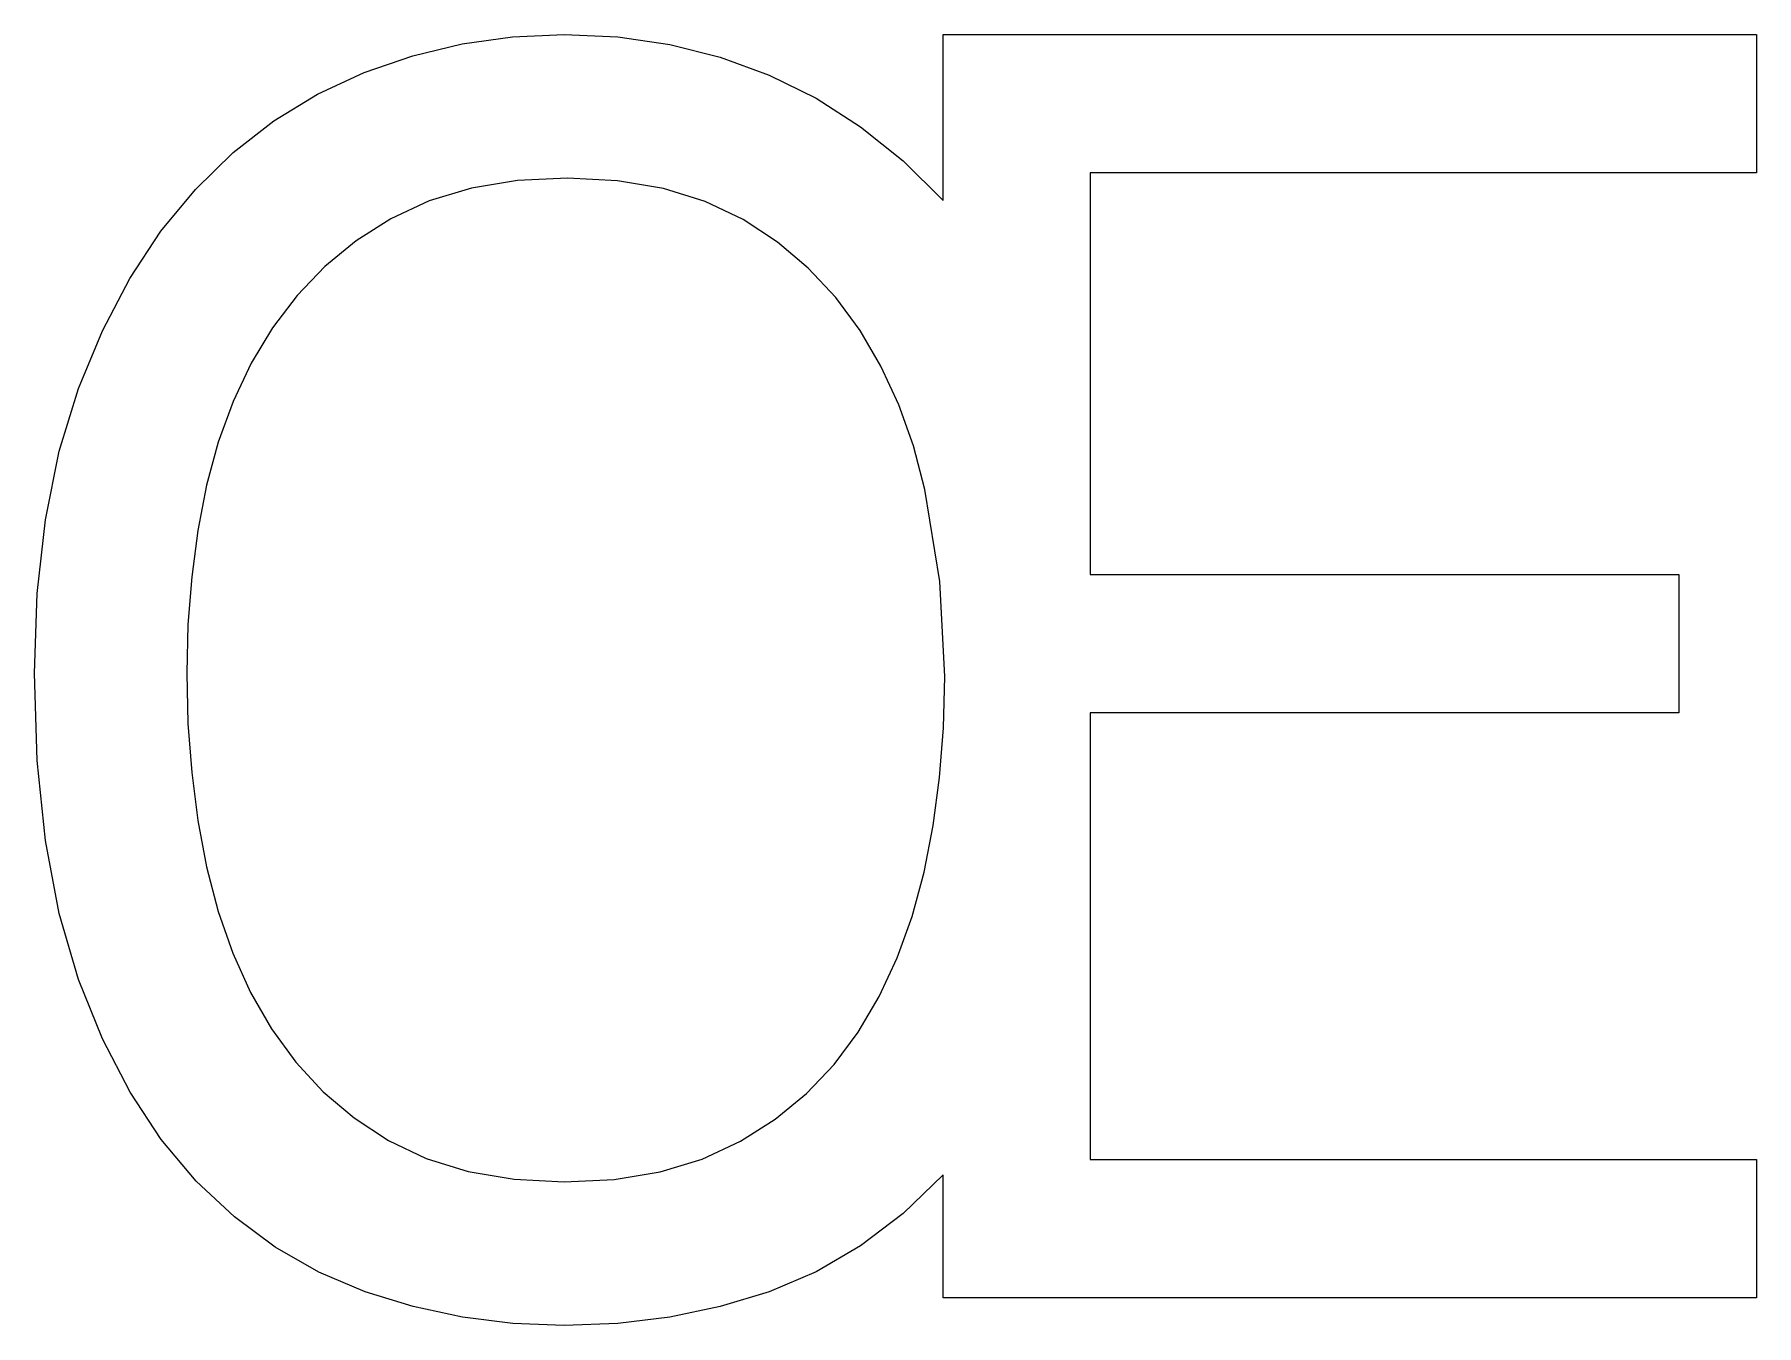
# Model space of a CAD drawing. Extents: x 0.7 to 14.5, y -0.2 to 10.1.
import ezdxf

# ---------------------------------------------------------------- set-up
doc = ezdxf.new("R2010")
doc.units = 0
doc.layers.get('0').update_dxf_attribs({"linetype": 'CONTINUOUS'})

msp = doc.modelspace()

# ---------------------------------------------------------------- linework, layer by layer
at = {"color": 0}
for p, q in [((4.15451, 10.0626), (4.55946, 10.1198)), ((4.55946, 10.1198), (4.97222, 10.1389)), ((4.97222, 10.1389), (5.40321, 10.1185)), ((5.40321, 10.1185), (5.82118, 10.0573)), ((8.01389, 8.80556), (8.01389, 10.1389)), ((8.01389, 10.1389), (14.5417, 10.1389)), ((14.5417, 10.1389), (14.5417, 9.02778)), ((3.36806, 9.83333), (3.75738, 9.96707)), ((3.75738, 9.96707), (4.15451, 10.0626)), ((5.82118, 10.0573), (6.22613, 9.95535)), ((6.22613, 9.95535), (6.61806, 9.8125)), ((2.99436, 9.66015), (3.36806, 9.83333)), ((6.61806, 9.8125), (6.99436, 9.62717)), ((2.6441, 9.44618), (2.99436, 9.66015)), ((6.99436, 9.62717), (7.35243, 9.39757)), ((2.31728, 9.1914), (2.6441, 9.44618)), ((7.35243, 9.39757), (7.69228, 9.12375)), ((2.01389, 8.89583), (2.31728, 9.1914)), ((7.69228, 9.12375), (8.01389, 8.80556)), ((5, 8.98611), (4.59896, 8.96576)), ((5.40056, 8.96528), (5, 8.98611)), ((9.19444, 9.02778), (9.19444, 5.80556)), ((14.5417, 9.02778), (9.19444, 9.02778)), ((1.73654, 8.55908), (2.01389, 8.89583)), ((4.22917, 8.90457), (3.89063, 8.80257)), ((4.59896, 8.96576), (4.22917, 8.90457)), ((5.76904, 8.90278), (5.40056, 8.96528)), ((6.10542, 8.79861), (5.76904, 8.90278)), ((3.89063, 8.80257), (3.58333, 8.65972)), ((6.40972, 8.65278), (6.10542, 8.79861)), ((3.58333, 8.65972), (3.30512, 8.48264)), ((6.68446, 8.47228), (6.40972, 8.65278)), ((1.48785, 8.18056), (1.73654, 8.55908)), ((3.30512, 8.48264), (3.05382, 8.27778)), ((6.93229, 8.26394), (6.68446, 8.47228)), ((1.26779, 7.76042), (1.48785, 8.18056)), ((3.05382, 8.27778), (2.82943, 8.04514)), ((7.15321, 8.02783), (6.93229, 8.26394)), ((2.82943, 8.04514), (2.63194, 7.78472)), ((7.34722, 7.76389), (7.15321, 8.02783)), ((1.07639, 7.29861), (1.26779, 7.76042)), ((2.63194, 7.78472), (2.46089, 7.50006)), ((7.51514, 7.47569), (7.34722, 7.76389)), ((2.46089, 7.50006), (2.31597, 7.19444)), ((7.65793, 7.16667), (7.51514, 7.47569)), ((0.921442, 6.79389), (1.07639, 7.29861)), ((2.31597, 7.19444), (2.19706, 6.86806)), ((7.77556, 6.83686), (7.65793, 7.16667)), ((0.810764, 6.24479), (0.921442, 6.79389)), ((2.19706, 6.86806), (2.10417, 6.52083)), ((7.86806, 6.48611), (7.77556, 6.83686)), ((2.10417, 6.52083), (2.03424, 6.15847)), ((7.98785, 5.75), (7.86806, 6.48611)), ((0.744358, 5.65147), (0.810764, 6.24479)), ((2.03424, 6.15847), (1.98432, 5.78651)), ((9.19444, 5.80556), (13.9167, 5.80556)), ((13.9167, 5.80556), (13.9167, 4.69444)), ((1.98432, 5.78651), (1.95437, 5.405)), ((8.02778, 4.98611), (7.98785, 5.75)), ((0.722222, 5.01389), (0.744358, 5.65147)), ((1.95437, 5.405), (1.94444, 5.01389)), ((0.744358, 4.31336), (0.722222, 5.01389)), ((1.94444, 5.01389), (1.95437, 4.60943)), ((8.01736, 4.57553), (8.02778, 4.98611)), ((1.95437, 4.60943), (1.98432, 4.21528)), ((7.98611, 4.17708), (8.01736, 4.57553)), ((13.9167, 4.69444), (9.19444, 4.69444)), ((9.19444, 4.69444), (9.19444, 1.11111)), ((0.810764, 3.67014), (0.744358, 4.31336)), ((1.98432, 4.21528), (2.03424, 3.8316)), ((7.93403, 3.79081), (7.98611, 4.17708)), ((2.03424, 3.8316), (2.10417, 3.45833)), ((7.86111, 3.41667), (7.93403, 3.79081)), ((0.921442, 3.08419), (0.810764, 3.67014)), ((2.10417, 3.45833), (2.19661, 3.10118)), ((7.76557, 3.06039), (7.86111, 3.41667)), ((1.07639, 2.55556), (0.921442, 3.08419)), ((2.19661, 3.10118), (2.31424, 2.76568)), ((7.64578, 2.72743), (7.76557, 3.06039)), ((2.31424, 2.76568), (2.45703, 2.45188)), ((7.50168, 2.41797), (7.64578, 2.72743)), ((1.26823, 2.07949), (1.07639, 2.55556)), ((2.45703, 2.45188), (2.625, 2.15972)), ((7.33333, 2.13194), (7.50168, 2.41797)), ((1.48958, 1.6511), (1.26823, 2.07949)), ((2.625, 2.15972), (2.81896, 1.89279)), ((7.13889, 1.87158), (7.33333, 2.13194)), ((2.81896, 1.89279), (3.03988, 1.65451)), ((6.91667, 1.63894), (7.13889, 1.87158)), ((1.74044, 1.27045), (1.48958, 1.6511)), ((3.03988, 1.65451), (3.28771, 1.44487)), ((6.66667, 1.43408), (6.91667, 1.63894)), ((3.28771, 1.44487), (3.5625, 1.26389)), ((6.38889, 1.25694), (6.66667, 1.43408)), ((2.02083, 0.9375), (1.74044, 1.27045)), ((3.5625, 1.26389), (3.86675, 1.11806)), ((6.0816, 1.11415), (6.38889, 1.25694)), ((3.86675, 1.11806), (4.20313, 1.01389)), ((5.74306, 1.01215), (6.0816, 1.11415)), ((9.19444, 1.11111), (14.5417, 1.11111)), ((14.5417, 1.11111), (14.5417, 0)), ((4.20313, 1.01389), (4.57161, 0.951389)), ((5.37326, 0.950956), (5.74306, 1.01215)), ((8.01389, 0.986111), (7.69228, 0.677517)), ((8.01389, 0), (8.01389, 0.986111)), ((2.32676, 0.650174), (2.02083, 0.9375)), ((4.57161, 0.951389), (4.97222, 0.930556)), ((4.97222, 0.930556), (5.37326, 0.950956)), ((2.65446, 0.40625), (2.32676, 0.650174)), ((7.69228, 0.677517), (7.35243, 0.418403)), ((7.35243, 0.418403), (6.99436, 0.208767)), ((3.00385, 0.205729), (2.65446, 0.40625)), ((3.375, 0.048611), (3.00385, 0.205729)), ((6.99436, 0.208767), (6.61806, 0.048611)), ((3.76128, -0.069878), (3.375, 0.048611)), ((6.61806, 0.048611), (6.22613, -0.069878)), ((14.5417, 0), (8.01389, 0)), ((4.15625, -0.154514), (3.76128, -0.069878)), ((6.22613, -0.069878), (5.82118, -0.154514)), ((4.55989, -0.205294), (4.15625, -0.154514)), ((4.97222, -0.222222), (4.55989, -0.205294)), ((5.40321, -0.205294), (4.97222, -0.222222)), ((5.82118, -0.154514), (5.40321, -0.205294))]:
    msp.add_line(p, q, dxfattribs=at)

doc.saveas('drawing.dxf')
